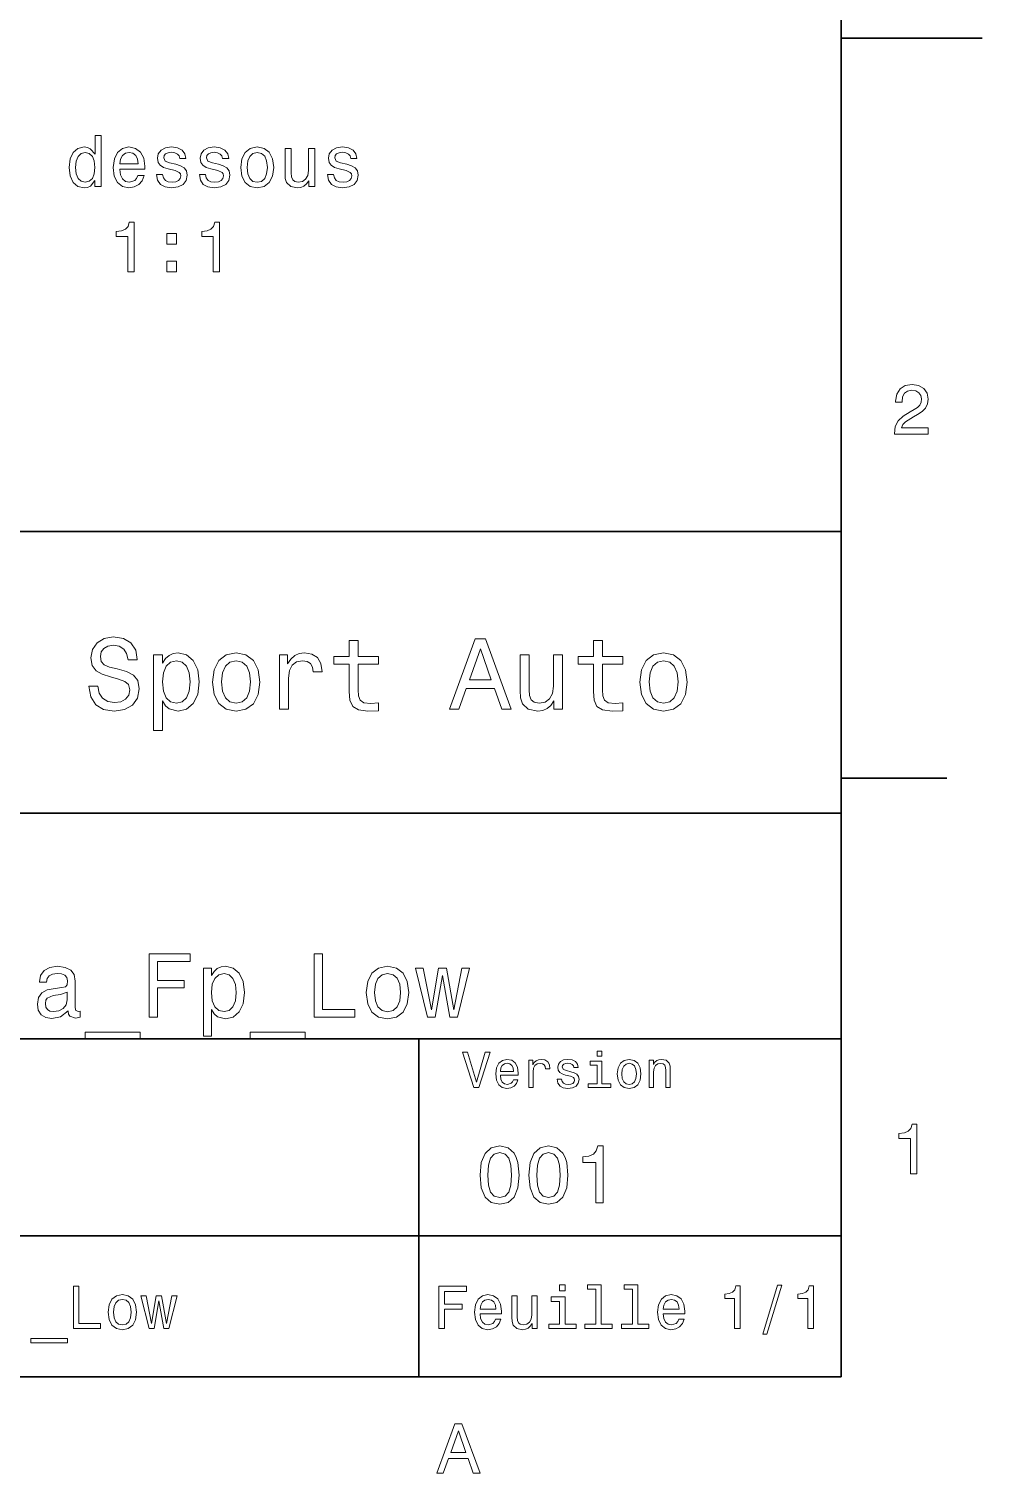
# Model space of a CAD drawing. Extents: x 0 to 297, y 0 to 210.
# Drawn here: x 229.3 to 297, y 3.2 to 105.7 of the extents above; entities that cross this region are included whole.
import ezdxf

# ---------------------------------------------------------------- set-up
doc = ezdxf.new("R2010")
doc.units = 0

msp = doc.modelspace()

# ---------------------------------------------------------------- linework, layer by layer
at = {"color": 7, "lineweight": 35}
for p, q in [((287, 10), (287, 200)), ((97, 70), (287, 70)), ((287, 70), (287, 10)), ((162, 50), (287, 50)), ((162, 34), (287, 34)), ((257, 10), (257, 34)), ((162, 20), (287, 20)), ((10, 10), (287, 10)), ((97, 10), (287, 10))]:
    msp.add_line(p, q, dxfattribs=at)
at = {"color": 7, "lineweight": 35, "ltscale": 0.25}
msp.add_line((287, 105), (297, 105), dxfattribs=at)
at = {"color": 7, "lineweight": 35, "ltscale": 0.1875}
msp.add_line((287, 52.5), (294.5, 52.5), dxfattribs=at)
at = {"color": 7, "lineweight": 13}
for points in [[(233.992462, 94.902367), (233.992462, 94.48378), (234.436264, 94.48378), (234.436264, 98.10482), (233.997513, 98.10482), (233.997513, 96.77845), (233.659607, 97.161736), (233.452835, 97.25251), (233.215805, 97.287811), (232.78714, 97.186951), (232.454285, 96.904526), (232.237427, 96.450638), (232.161774, 95.840408), (232.237427, 95.230179), (232.454285, 94.77124), (232.78714, 94.48378), (233.215805, 94.387962), (233.452835, 94.423264), (233.664658, 94.514038)], [(233.291458, 96.889397), (233.583969, 96.818794), (233.805862, 96.622108), (233.936996, 96.294296), (233.987427, 95.840408), (233.936996, 95.381477), (233.805862, 95.053665), (233.583969, 94.851936), (233.291458, 94.786377), (233.014084, 94.851936), (232.802261, 95.053665), (232.661057, 95.38652), (232.615662, 95.840408), (232.661057, 96.289253), (232.802261, 96.617065), (233.014084, 96.818794)], [(235.752548, 95.709282), (237.527771, 95.709282), (237.532806, 95.916054), (237.452118, 96.496025), (237.230225, 96.929749), (236.877197, 97.191994), (236.408173, 97.287811), (235.949234, 97.186951), (235.596207, 96.904526), (235.369263, 96.445595), (235.288574, 95.840408), (235.364227, 95.220093), (235.591171, 94.766197), (235.939148, 94.48378), (236.393036, 94.387962), (236.786407, 94.453522), (237.109177, 94.624992), (237.346207, 94.897324), (237.482376, 95.260437), (237.04361, 95.260437), (236.952835, 95.058708), (236.821716, 94.90741), (236.448517, 94.786377), (236.161057, 94.84185), (235.944199, 95.018364), (235.802979, 95.305824), (235.752548, 95.694153)], [(235.752548, 96.082481), (235.808029, 96.430466), (235.944199, 96.687668), (236.15097, 96.844009), (236.423309, 96.899483), (236.690598, 96.844009), (236.897369, 96.687668), (237.023438, 96.430466), (237.068832, 96.082481)], [(239.726608, 96.062309), (239.297943, 96.163177), (238.980225, 96.279167), (238.874313, 96.516197), (238.904572, 96.682625), (239.010468, 96.803665), (239.181946, 96.879311), (239.429062, 96.909569), (239.666092, 96.879311), (239.852692, 96.788536), (239.973724, 96.652367), (240.02417, 96.47081), (240.457886, 96.47081), (240.457886, 96.480896), (240.382233, 96.808708), (240.175461, 97.06591), (239.852692, 97.227295), (239.429062, 97.287811), (239.000397, 97.227295), (238.687714, 97.060867), (238.491028, 96.813751), (238.430511, 96.501068), (238.475891, 96.198479), (238.617096, 95.986664), (238.849091, 95.835365), (239.186981, 95.729454), (239.681229, 95.608421), (239.983826, 95.482338), (240.064514, 95.381477), (240.094772, 95.230179), (240.049377, 95.043579), (239.928345, 94.902367), (239.731659, 94.811592), (239.469406, 94.781334), (239.192032, 94.811592), (238.990295, 94.917496), (238.854141, 95.088966), (238.79866, 95.325996), (238.36998, 95.325996), (238.440598, 94.922539), (238.647369, 94.630035), (238.975174, 94.453522), (239.429062, 94.387962), (239.903122, 94.453522), (240.251114, 94.630035), (240.462921, 94.912453), (240.538574, 95.280609), (240.483093, 95.598335), (240.326752, 95.815193), (240.06955, 95.956406)], [(242.762634, 96.062309), (242.333954, 96.163177), (242.016235, 96.279167), (241.910339, 96.516197), (241.940582, 96.682625), (242.046494, 96.803665), (242.217972, 96.879311), (242.465088, 96.909569), (242.702118, 96.879311), (242.888718, 96.788536), (243.00975, 96.652367), (243.060181, 96.47081), (243.493896, 96.47081), (243.493896, 96.480896), (243.418259, 96.808708), (243.211487, 97.06591), (242.888718, 97.227295), (242.465088, 97.287811), (242.036407, 97.227295), (241.723724, 97.060867), (241.527039, 96.813751), (241.466522, 96.501068), (241.511917, 96.198479), (241.653122, 95.986664), (241.885117, 95.835365), (242.223007, 95.729454), (242.717255, 95.608421), (243.019836, 95.482338), (243.100525, 95.381477), (243.130798, 95.230179), (243.085403, 95.043579), (242.964371, 94.902367), (242.767685, 94.811592), (242.505432, 94.781334), (242.228058, 94.811592), (242.026321, 94.917496), (241.890152, 95.088966), (241.834686, 95.325996), (241.406006, 95.325996), (241.476608, 94.922539), (241.68338, 94.630035), (242.0112, 94.453522), (242.465088, 94.387962), (242.939148, 94.453522), (243.28714, 94.630035), (243.498947, 94.912453), (243.5746, 95.280609), (243.519119, 95.598335), (243.362778, 95.815193), (243.105576, 95.956406)], [(244.341171, 95.835365), (244.42186, 95.220093), (244.653839, 94.766197), (245.022003, 94.48378), (245.516235, 94.387962), (246.005432, 94.48378), (246.373581, 94.761154), (246.605576, 95.21505), (246.691315, 95.835365), (246.605576, 96.450638), (246.373581, 96.909569), (246.005432, 97.186951), (245.516235, 97.287811), (245.022003, 97.186951), (244.653839, 96.904526), (244.42186, 96.450638)], [(244.795059, 95.840408), (244.840454, 96.294296), (244.981659, 96.622108), (245.208603, 96.823837), (245.516235, 96.89444), (245.818832, 96.823837), (246.045776, 96.627151), (246.186981, 96.294296), (246.237427, 95.840408), (246.186981, 95.381477), (246.045776, 95.048622), (245.818832, 94.846893), (245.516235, 94.781334), (245.208603, 94.846893), (244.981659, 95.048622), (244.840454, 95.381477)], [(249.596207, 97.191994), (249.152405, 97.191994), (249.152405, 95.628593), (249.101974, 95.26548), (248.955719, 95.003235), (248.728775, 94.84185), (248.431213, 94.79142), (248.194183, 94.831764), (248.042892, 94.952797), (247.957153, 95.159569), (247.936981, 95.45208), (247.936981, 97.191994), (247.493179, 97.191994), (247.493179, 95.411736), (247.508316, 95.053665), (247.604126, 94.756111), (247.896637, 94.48378), (248.365662, 94.387962), (248.617828, 94.423264), (248.834686, 94.514038), (249.021271, 94.67038), (249.172577, 94.897324), (249.172577, 94.48378), (249.596207, 94.48378)], [(251.870697, 96.062309), (251.442032, 96.163177), (251.124298, 96.279167), (251.018402, 96.516197), (251.04866, 96.682625), (251.154572, 96.803665), (251.326035, 96.879311), (251.573151, 96.909569), (251.810181, 96.879311), (251.99678, 96.788536), (252.117828, 96.652367), (252.168259, 96.47081), (252.601974, 96.47081), (252.601974, 96.480896), (252.526321, 96.808708), (252.31955, 97.06591), (251.99678, 97.227295), (251.573151, 97.287811), (251.14447, 97.227295), (250.831802, 97.060867), (250.635117, 96.813751), (250.574585, 96.501068), (250.61998, 96.198479), (250.7612, 95.986664), (250.993179, 95.835365), (251.331085, 95.729454), (251.825317, 95.608421), (252.127899, 95.482338), (252.208603, 95.381477), (252.238861, 95.230179), (252.193466, 95.043579), (252.072433, 94.902367), (251.875748, 94.811592), (251.613495, 94.781334), (251.336121, 94.811592), (251.134399, 94.917496), (250.99823, 95.088966), (250.942749, 95.325996), (250.514069, 95.325996), (250.584686, 94.922539), (250.791443, 94.630035), (251.119263, 94.453522), (251.573151, 94.387962), (252.047211, 94.453522), (252.395203, 94.630035), (252.60701, 94.912453), (252.682663, 95.280609), (252.627182, 95.598335), (252.470856, 95.815193), (252.213638, 95.956406)], [(236.317398, 88.436951), (236.776321, 88.436951), (236.776321, 91.962166), (236.43338, 91.962166), (236.342606, 91.654533), (236.161057, 91.447754), (235.883667, 91.326721), (235.500397, 91.286377), (235.500397, 90.928307), (236.317398, 90.928307)], [(242.389435, 88.436951), (242.848373, 88.436951), (242.848373, 91.962166), (242.505432, 91.962166), (242.414658, 91.654533), (242.233093, 91.447754), (241.955719, 91.326721), (241.572433, 91.286377), (241.572433, 90.928307), (242.389435, 90.928307)], [(239.096207, 90.393723), (239.792175, 90.393723), (239.792175, 91.145164), (239.096207, 91.145164)], [(239.096207, 88.436951), (239.792175, 88.436951), (239.792175, 89.188393), (239.096207, 89.188393)], [(290.76947, 76.916786), (293.175079, 76.916786), (293.175079, 77.350502), (291.273773, 77.350502), (291.3797, 77.587532), (291.561249, 77.784218), (292.121033, 78.142288), (292.418579, 78.293587), (292.751434, 78.510445), (292.988464, 78.762604), (293.124634, 79.060158), (293.175079, 79.398056), (293.089355, 79.821686), (292.852325, 80.154541), (292.489197, 80.366356), (292.020172, 80.442001), (291.536041, 80.35627), (291.167877, 80.119232), (290.930847, 79.740997), (290.850159, 79.241714), (290.850159, 79.171112), (291.309082, 79.171112), (291.309082, 79.211456), (291.354462, 79.554398), (291.490631, 79.806557), (291.707489, 79.967941), (291.994965, 80.023415), (292.287476, 79.972984), (292.504333, 79.846901), (292.645538, 79.650215), (292.695984, 79.403099), (292.660675, 79.171112), (292.56485, 78.974426), (292.403473, 78.802956), (292.181549, 78.651657), (291.884003, 78.490273), (291.389771, 78.177589), (291.041779, 77.844742), (290.835022, 77.441284), (290.76947, 76.931915)], [(234.20462, 59.030979), (233.548996, 59.030979), (233.693085, 58.267288), (234.053314, 57.70533), (234.608078, 57.366714), (235.357361, 57.244236), (236.099426, 57.359509), (236.654175, 57.67651), (237.007202, 58.17363), (237.136902, 58.82925), (237.028824, 59.420029), (236.726227, 59.801872), (236.236313, 60.054031), (235.580704, 60.241352), (235.018738, 60.378242), (234.651306, 60.536743), (234.442368, 60.767288), (234.377533, 61.127522), (234.442368, 61.451729), (234.629684, 61.696686), (234.917877, 61.862389), (235.314133, 61.920029), (235.71759, 61.84798), (236.034592, 61.653458), (236.24353, 61.32925), (236.344391, 60.889767), (237, 60.889767), (237, 60.904179), (236.884735, 61.581409), (236.546112, 62.085732), (236.01297, 62.402737), (235.292511, 62.510807), (234.644104, 62.402737), (234.139771, 62.100143), (233.815567, 61.631844), (233.700287, 61.026657), (233.793961, 60.486309), (234.067734, 60.118874), (234.5, 59.873917), (235.09079, 59.6866), (235.674362, 59.520893), (236.113831, 59.362389), (236.380402, 59.131844), (236.47406, 58.757202), (236.387619, 58.375359), (236.164276, 58.087173), (235.825653, 57.907059), (235.386169, 57.849422), (234.896255, 57.928673), (234.521622, 58.159222), (234.283875, 58.533859)], [(252.05043, 60.579971), (252.05043, 58.64193), (252.093658, 58.015129), (252.29538, 57.582851), (252.698853, 57.330688), (253.383286, 57.244236), (254.132568, 57.280258), (254.132568, 57.827808), (253.585022, 57.78458), (253.087891, 57.842216), (252.82132, 58.022331), (252.706055, 58.324928), (252.684448, 58.75), (252.684448, 60.579971), (254.132568, 60.579971), (254.132568, 61.120316), (252.684448, 61.120316), (252.684448, 62.251438), (252.05043, 62.251438), (252.05043, 61.120316), (250.955322, 61.120316), (250.955322, 60.579971)], [(259.175781, 57.381123), (259.838623, 57.381123), (260.364563, 58.850864), (262.360229, 58.850864), (262.886169, 57.381123), (263.563416, 57.381123), (261.733429, 62.388329), (260.998566, 62.388329)], [(260.595093, 59.463257), (261.365997, 61.667866), (262.136902, 59.463257)], [(269.399109, 60.579971), (269.399109, 58.64193), (269.442352, 58.015129), (269.644073, 57.582851), (270.047546, 57.330688), (270.731995, 57.244236), (271.481262, 57.280258), (271.481262, 57.827808), (270.933716, 57.78458), (270.436584, 57.842216), (270.170013, 58.022331), (270.054749, 58.324928), (270.033142, 58.75), (270.033142, 60.579971), (271.481262, 60.579971), (271.481262, 61.120316), (270.033142, 61.120316), (270.033142, 62.251438), (269.399109, 62.251438), (269.399109, 61.120316), (268.304016, 61.120316), (268.304016, 60.579971)], [(238.786743, 60.652016), (238.786743, 61.25), (238.15274, 61.25), (238.15274, 55.882565), (238.786743, 55.882565), (238.786743, 57.971901), (239.010101, 57.633286), (239.262253, 57.409943), (239.896271, 57.244236), (240.50145, 57.381123), (240.976959, 57.791786), (241.286743, 58.440201), (241.402023, 59.319164), (241.286743, 60.190922), (240.976959, 60.839336), (240.50145, 61.242794), (239.896271, 61.386887), (239.550446, 61.343658), (239.255051, 61.206772), (239.002899, 60.976223)], [(239.788193, 57.8134), (239.363129, 57.907059), (239.053314, 58.195244), (238.858795, 58.663544), (238.793945, 59.319164), (238.858795, 59.967579), (239.053314, 60.435879), (239.363129, 60.716858), (239.788193, 60.817722), (240.177246, 60.716858), (240.48703, 60.428673), (240.681564, 59.960373), (240.753601, 59.319164), (240.681564, 58.67075), (240.48703, 58.195244), (240.177246, 57.907059)], [(242.338623, 59.311958), (242.453888, 58.432995), (242.785309, 57.78458), (243.311249, 57.381123), (244.017303, 57.244236), (244.716141, 57.381123), (245.242081, 57.777374), (245.573486, 58.425793), (245.695969, 59.311958), (245.573486, 60.190922), (245.242081, 60.846542), (244.716141, 61.242794), (244.017303, 61.386887), (243.311249, 61.242794), (242.785309, 60.839336), (242.453888, 60.190922)], [(242.98703, 59.319164), (243.05188, 59.967579), (243.253601, 60.435879), (243.57782, 60.72406), (244.017303, 60.824928), (244.449585, 60.72406), (244.773773, 60.443081), (244.97551, 59.967579), (245.047546, 59.319164), (244.97551, 58.663544), (244.773773, 58.188038), (244.449585, 57.899853), (244.017303, 57.806194), (243.57782, 57.899853), (243.253601, 58.188038), (243.05188, 58.663544)], [(247.100861, 57.381123), (247.734863, 57.381123), (247.734863, 59.592937), (247.799713, 60.12608), (247.994232, 60.507923), (248.311249, 60.738472), (248.736313, 60.817722), (249.053314, 60.767288), (249.291077, 60.623199), (249.435165, 60.378242), (249.485596, 60.046829), (250.126801, 60.046829), (250.040344, 60.630402), (249.802597, 61.048271), (249.406342, 61.30043), (248.865997, 61.386887), (248.498566, 61.32925), (248.181549, 61.185158), (247.900574, 60.940201), (247.677246, 60.608788), (247.677246, 61.25), (247.100861, 61.25)], [(267.194519, 61.25), (266.560516, 61.25), (266.560516, 59.016571), (266.488464, 58.497837), (266.279541, 58.123196), (265.955322, 57.892651), (265.530243, 57.820602), (265.19165, 57.878242), (264.975494, 58.051151), (264.853027, 58.346542), (264.824219, 58.764408), (264.824219, 61.25), (264.190186, 61.25), (264.190186, 58.706772), (264.211792, 58.195244), (264.348694, 57.770172), (264.766571, 57.381123), (265.436584, 57.244236), (265.796814, 57.294666), (266.106628, 57.424351), (266.373199, 57.647694), (266.589325, 57.971901), (266.589325, 57.381123), (267.194519, 57.381123)], [(272.698853, 59.311958), (272.814117, 58.432995), (273.145508, 57.78458), (273.671448, 57.381123), (274.377502, 57.244236), (275.076355, 57.381123), (275.602295, 57.777374), (275.933716, 58.425793), (276.056183, 59.311958), (275.933716, 60.190922), (275.602295, 60.846542), (275.076355, 61.242794), (274.377502, 61.386887), (273.671448, 61.242794), (273.145508, 60.839336), (272.814117, 60.190922)], [(273.34726, 59.319164), (273.412109, 59.967579), (273.613831, 60.435879), (273.938019, 60.72406), (274.377502, 60.824928), (274.809784, 60.72406), (275.134003, 60.443081), (275.335724, 59.967579), (275.407776, 59.319164), (275.335724, 58.663544), (275.134003, 58.188038), (274.809784, 57.899853), (274.377502, 57.806194), (273.938019, 57.899853), (273.613831, 58.188038), (273.412109, 58.663544)], [(237.832855, 35.530258), (238.435883, 35.530258), (238.435883, 37.598701), (240.329254, 37.598701), (240.329254, 38.136887), (238.435883, 38.136887), (238.435883, 39.485588), (240.763687, 39.485588), (240.763687, 40.030258), (237.832855, 40.030258)], [(249.556198, 35.530258), (252.44812, 35.530258), (252.44812, 36.074928), (250.15274, 36.074928), (250.15274, 40.030258), (249.556198, 40.030258)], [(232.081421, 35.98415), (232.081421, 35.964695), (232.113831, 35.744236), (232.21109, 35.588615), (232.619598, 35.465416), (232.937317, 35.517288), (232.937317, 35.958214), (232.801147, 35.938759), (232.619598, 36.023052), (232.587173, 36.282421), (232.587173, 38.085014), (232.509369, 38.545387), (232.282425, 38.869595), (231.886887, 39.064121), (231.329254, 39.135445), (230.784576, 39.057636), (230.382568, 38.837173), (230.129684, 38.493515), (230.045395, 38.039623), (230.045395, 38.000721), (230.557648, 38.000721), (230.603027, 38.273052), (230.745682, 38.467579), (230.979111, 38.584293), (231.309799, 38.629681), (231.627533, 38.59726), (231.854462, 38.5), (231.990631, 38.331409), (232.036026, 38.09798), (232.010086, 37.825645), (231.906342, 37.68948), (231.646973, 37.624638), (231.160675, 37.572765), (230.603027, 37.456051), (230.207489, 37.248558), (229.97406, 36.924351), (229.90274, 36.444523), (229.96759, 36.016571), (230.168594, 35.698845), (230.492798, 35.497837), (230.940201, 35.426514), (231.543228, 35.562679)], [(242.261536, 38.474064), (242.261536, 39.012245), (241.690918, 39.012245), (241.690918, 34.181557), (242.261536, 34.181557), (242.261536, 36.061958), (242.46254, 35.757202), (242.689484, 35.556194), (243.260086, 35.407059), (243.804749, 35.530258), (244.232712, 35.899857), (244.511536, 36.483429), (244.61528, 37.274494), (244.511536, 38.059078), (244.232712, 38.642651), (243.804749, 39.005764), (243.260086, 39.135445), (242.948853, 39.096542), (242.682999, 38.973343), (242.456055, 38.76585)], [(253.265137, 37.268009), (253.368881, 36.476944), (253.667145, 35.893372), (254.140488, 35.530258), (254.77594, 35.407059), (255.404907, 35.530258), (255.878235, 35.886887), (256.176514, 36.470459), (256.286743, 37.268009), (256.176514, 38.059078), (255.878235, 38.649136), (255.404907, 39.005764), (254.77594, 39.135445), (254.140488, 39.005764), (253.667145, 38.642651), (253.368881, 38.059078)], [(258.160675, 35.530258), (258.679382, 38.48703), (259.19812, 35.530258), (259.742798, 35.530258), (260.598694, 39.012245), (260.047546, 39.012245), (259.470459, 36.055473), (258.958221, 39.012245), (258.394104, 39.012245), (257.881836, 36.055473), (257.304749, 39.012245), (256.760071, 39.012245), (257.615997, 35.530258)], [(243.162827, 35.919308), (242.780258, 36.003601), (242.501434, 36.262966), (242.32637, 36.684437), (242.268005, 37.274494), (242.32637, 37.858067), (242.501434, 38.279537), (242.780258, 38.532421), (243.162827, 38.623199), (243.51297, 38.532421), (243.791794, 38.273052), (243.966858, 37.851585), (244.031708, 37.274494), (243.966858, 36.690922), (243.791794, 36.262966), (243.51297, 36.003601)], [(253.848694, 37.274494), (253.907059, 37.858067), (254.088623, 38.279537), (254.380402, 38.538902), (254.77594, 38.629681), (255.164978, 38.538902), (255.456772, 38.286022), (255.638336, 37.858067), (255.703171, 37.274494), (255.638336, 36.684437), (255.456772, 36.256481), (255.164978, 35.997116), (254.77594, 35.912823), (254.380402, 35.997116), (254.088623, 36.256481), (253.907059, 36.684437)], [(232.016571, 36.749279), (231.938766, 36.412102), (231.731262, 36.152737), (231.420029, 35.98415), (231.037476, 35.925793), (230.791077, 35.958214), (230.615997, 36.061958), (230.505768, 36.243515), (230.473343, 36.496395), (230.499283, 36.723343), (230.603027, 36.885445), (231.018005, 37.067001), (231.543228, 37.14481), (232.016571, 37.30043)], [(233.306915, 34.453888), (233.306915, 34), (237.210373, 34), (237.210373, 34.453888)], [(245.017288, 34.453888), (245.017288, 34), (248.920746, 34), (248.920746, 34.453888)], [(261.71109, 33.03458), (261.08429, 30.905619), (260.439484, 33.03458), (260.09726, 33.03458), (260.904175, 30.530979), (261.264404, 30.530979), (262.053314, 33.03458)], [(269.992798, 33.117435), (269.657776, 33.117435), (269.657776, 32.757202), (269.992798, 32.757202)], [(262.784576, 31.40634), (264.052582, 31.40634), (264.056183, 31.554033), (263.998566, 31.9683), (263.840057, 32.278099), (263.587891, 32.465416), (263.252869, 32.533859), (262.925079, 32.461815), (262.672913, 32.260086), (262.510803, 31.932276), (262.453156, 31.5), (262.507202, 31.056915), (262.669312, 30.732708), (262.917877, 30.530979), (263.242065, 30.462536), (263.523041, 30.509365), (263.753601, 30.631844), (263.922913, 30.826368), (264.020172, 31.085733), (263.706787, 31.085733), (263.641937, 30.941643), (263.548279, 30.833572), (263.281708, 30.747118), (263.076355, 30.786743), (262.921478, 30.912823), (262.820618, 31.118155), (262.784576, 31.395533)], [(262.784576, 31.672911), (262.824219, 31.921469), (262.921478, 32.105186), (263.069153, 32.216858), (263.263702, 32.256485), (263.45462, 32.216858), (263.602295, 32.105186), (263.692352, 31.921469), (263.724792, 31.672911)], [(264.794678, 30.530979), (265.111664, 30.530979), (265.111664, 31.636887), (265.144104, 31.903458), (265.241364, 32.094379), (265.399841, 32.209652), (265.612396, 32.249279), (265.770905, 32.224064), (265.889771, 32.152016), (265.961823, 32.029537), (265.98703, 31.863832), (266.307648, 31.863832), (266.264404, 32.155621), (266.145538, 32.364552), (265.947418, 32.490635), (265.677246, 32.533859), (265.49353, 32.505043), (265.335022, 32.432995), (265.194519, 32.310516), (265.082855, 32.144814), (265.082855, 32.465416), (264.794678, 32.465416)], [(267.791779, 31.658501), (267.485596, 31.730547), (267.258636, 31.8134), (267.182983, 31.982708), (267.20462, 32.101585), (267.280273, 32.188038), (267.40274, 32.242073), (267.579254, 32.263687), (267.748566, 32.242073), (267.881836, 32.177231), (267.968292, 32.079971), (268.004333, 31.950287), (268.314117, 31.950287), (268.314117, 31.957493), (268.260101, 32.191643), (268.112396, 32.375359), (267.881836, 32.490635), (267.579254, 32.533859), (267.273041, 32.490635), (267.049713, 32.371758), (266.90921, 32.195244), (266.865997, 31.971901), (266.898407, 31.755764), (266.999268, 31.604465), (267.164978, 31.496397), (267.406342, 31.420748), (267.759369, 31.334293), (267.975494, 31.244236), (268.033142, 31.17219), (268.054749, 31.064121), (268.022339, 30.930836), (267.935883, 30.829971), (267.79538, 30.765129), (267.608063, 30.743515), (267.409943, 30.765129), (267.265839, 30.840778), (267.168579, 30.963255), (267.128967, 31.132565), (266.822754, 31.132565), (266.873199, 30.844379), (267.020905, 30.635447), (267.255035, 30.509365), (267.579254, 30.462536), (267.917877, 30.509365), (268.166412, 30.635447), (268.317719, 30.837175), (268.371765, 31.100143), (268.332123, 31.327089), (268.220459, 31.481987), (268.036743, 31.582851)], [(269.981995, 30.79755), (269.981995, 32.400574), (269.167877, 32.400574), (269.167877, 32.130402), (269.664978, 32.130402), (269.664978, 30.79755), (269.016571, 30.79755), (269.016571, 30.530979), (270.637604, 30.530979), (270.637604, 30.79755)], [(271.087891, 31.496397), (271.145538, 31.056915), (271.311249, 30.732708), (271.574219, 30.530979), (271.927246, 30.462536), (272.276672, 30.530979), (272.539612, 30.729107), (272.705322, 31.053314), (272.766571, 31.496397), (272.705322, 31.935879), (272.539612, 32.263687), (272.276672, 32.461815), (271.927246, 32.533859), (271.574219, 32.461815), (271.311249, 32.260086), (271.145538, 31.935879)], [(271.412109, 31.5), (271.444519, 31.824207), (271.54538, 32.058357), (271.707489, 32.20245), (271.927246, 32.25288), (272.143372, 32.20245), (272.305481, 32.061958), (272.406342, 31.824207), (272.442352, 31.5), (272.406342, 31.17219), (272.305481, 30.934437), (272.143372, 30.790344), (271.927246, 30.743515), (271.707489, 30.790344), (271.54538, 30.934437), (271.444519, 31.17219)], [(273.350159, 30.530979), (273.667145, 30.530979), (273.667145, 31.647694), (273.699554, 31.903458), (273.804047, 32.090778), (273.966125, 32.206051), (274.182281, 32.249279), (274.355194, 32.213257), (274.463257, 32.115993), (274.517303, 31.95389), (274.535309, 31.737751), (274.535309, 30.530979), (274.852295, 30.530979), (274.852295, 31.802593), (274.837891, 32.058357), (274.773041, 32.270893), (274.560516, 32.465416), (274.229095, 32.533859), (274.04538, 32.508644), (273.890503, 32.440201), (273.757202, 32.324928), (273.65274, 32.170029), (273.65274, 32.465416), (273.350159, 32.465416)], [(291.909241, 24.416786), (292.368164, 24.416786), (292.368164, 27.942001), (292.025208, 27.942001), (291.934448, 27.634365), (291.752899, 27.427593), (291.475525, 27.306557), (291.092224, 27.266211), (291.092224, 26.90814), (291.909241, 26.90814)], [(261.345825, 24.314121), (261.432281, 23.409224), (261.703156, 22.763689), (262.135437, 22.371759), (262.734863, 22.244957), (263.328522, 22.371759), (263.760803, 22.763689), (264.02594, 23.409224), (264.118164, 24.314121), (264.02594, 25.213257), (263.916412, 25.570606), (263.760803, 25.864553), (263.328522, 26.256485), (262.734863, 26.38905), (262.135437, 26.256485), (261.703156, 25.858791), (261.432281, 25.213257)], [(261.899139, 24.314121), (261.945251, 25.011528), (262.089325, 25.51297), (262.348694, 25.806917), (262.734863, 25.910664), (263.115265, 25.806917), (263.374634, 25.51297), (263.518738, 25.011528), (263.56485, 24.314121), (263.518738, 23.610952), (263.374634, 23.10951), (263.115265, 22.815563), (262.734863, 22.717581), (262.348694, 22.815563), (262.089325, 23.10951), (261.945251, 23.610952)], [(264.815552, 24.314121), (264.902008, 23.409224), (265.172913, 22.763689), (265.605194, 22.371759), (266.20462, 22.244957), (266.798279, 22.371759), (267.23056, 22.763689), (267.495667, 23.409224), (267.587891, 24.314121), (267.495667, 25.213257), (267.386169, 25.570606), (267.23056, 25.864553), (266.798279, 26.256485), (266.20462, 26.38905), (265.605194, 26.256485), (265.172913, 25.858791), (264.902008, 25.213257)], [(265.368866, 24.314121), (265.414978, 25.011528), (265.559082, 25.51297), (265.818451, 25.806917), (266.20462, 25.910664), (266.585022, 25.806917), (266.844391, 25.51297), (266.988464, 25.011528), (267.034576, 24.314121), (266.988464, 23.610952), (266.844391, 23.10951), (266.585022, 22.815563), (266.20462, 22.717581), (265.818451, 22.815563), (265.559082, 23.10951), (265.414978, 23.610952)], [(269.570618, 22.360231), (270.095093, 22.360231), (270.095093, 26.38905), (269.703156, 26.38905), (269.599426, 26.037464), (269.391937, 25.801153), (269.074921, 25.662825), (268.636902, 25.616714), (268.636902, 25.207493), (269.570618, 25.207493)], [(232.458221, 13.428675), (234.386169, 13.428675), (234.386169, 13.791787), (232.855911, 13.791787), (232.855911, 16.428675), (232.458221, 16.428675)], [(258.414978, 13.428675), (258.817017, 13.428675), (258.817017, 14.807637), (260.079254, 14.807637), (260.079254, 15.166427), (258.817017, 15.166427), (258.817017, 16.065563), (260.368866, 16.065563), (260.368866, 16.428675), (258.414978, 16.428675)], [(267.389038, 16.532421), (266.98703, 16.532421), (266.98703, 16.100145), (267.389038, 16.100145)], [(269.572052, 16.212536), (269.572052, 13.748559), (268.789612, 13.748559), (268.789612, 13.428675), (270.73056, 13.428675), (270.73056, 13.748559), (269.952454, 13.748559), (269.952454, 16.532421), (268.975494, 16.532421), (268.975494, 16.212536)], [(272.174347, 16.212536), (272.174347, 13.748559), (271.391937, 13.748559), (271.391937, 13.428675), (273.332855, 13.428675), (273.332855, 13.748559), (272.554749, 13.748559), (272.554749, 16.532421), (271.57782, 16.532421), (271.57782, 16.212536)], [(279.416443, 13.428675), (279.809814, 13.428675), (279.809814, 16.450289), (279.515839, 16.450289), (279.438049, 16.1866), (279.28241, 16.009367), (279.044678, 15.905621), (278.716125, 15.871038), (278.716125, 15.564121), (279.416443, 15.564121)], [(281.42218, 13.026657), (281.720459, 13.026657), (282.766571, 16.510807), (282.463989, 16.510807)], [(284.621033, 13.428675), (285.014404, 13.428675), (285.014404, 16.450289), (284.720459, 16.450289), (284.642639, 16.1866), (284.48703, 16.009367), (284.249268, 15.905621), (283.920746, 15.871038), (283.920746, 15.564121), (284.621033, 15.564121)], [(234.930847, 14.587176), (235, 14.059798), (235.198853, 13.67075), (235.51442, 13.428675), (235.938049, 13.346542), (236.357361, 13.428675), (236.672913, 13.666427), (236.871765, 14.055476), (236.945251, 14.587176), (236.871765, 15.114553), (236.672913, 15.507925), (236.357361, 15.745678), (235.938049, 15.832133), (235.51442, 15.745678), (235.198853, 15.503603), (235, 15.114553)], [(235.319885, 14.591499), (235.358795, 14.980548), (235.479828, 15.261528), (235.674362, 15.434439), (235.938049, 15.494957), (236.197418, 15.434439), (236.391937, 15.26585), (236.51297, 14.980548), (236.556198, 14.591499), (236.51297, 14.198127), (236.391937, 13.912825), (236.197418, 13.739914), (235.938049, 13.683718), (235.674362, 13.739914), (235.479828, 13.912825), (235.358795, 14.198127)], [(238.194534, 13.428675), (238.540344, 15.399857), (238.886169, 13.428675), (239.249283, 13.428675), (239.819885, 15.75), (239.452454, 15.75), (239.067734, 13.778819), (238.726227, 15.75), (238.350159, 15.75), (238.008652, 13.778819), (237.623932, 15.75), (237.260818, 15.75), (237.831421, 13.428675)], [(261.341492, 14.479107), (262.863098, 14.479107), (262.867432, 14.656341), (262.798279, 15.153459), (262.608063, 15.525217), (262.305481, 15.75), (261.903473, 15.832133), (261.510101, 15.745678), (261.207489, 15.503603), (261.01297, 15.110231), (260.943817, 14.591499), (261.008636, 14.059798), (261.203156, 13.67075), (261.501434, 13.428675), (261.890503, 13.346542), (262.227661, 13.402739), (262.504333, 13.549712), (262.707489, 13.783141), (262.824219, 14.09438), (262.44812, 14.09438), (262.370331, 13.92147), (262.257935, 13.791787), (261.938049, 13.688041), (261.69165, 13.735591), (261.505768, 13.886888), (261.384735, 14.133286), (261.341492, 14.466139)], [(261.341492, 14.798992), (261.389038, 15.097262), (261.505768, 15.317724), (261.682983, 15.45173), (261.916412, 15.49928), (262.145538, 15.45173), (262.322754, 15.317724), (262.430847, 15.097262), (262.469727, 14.798992)], [(265.400574, 15.75), (265.020172, 15.75), (265.020172, 14.409943), (264.976959, 14.098703), (264.851593, 13.873919), (264.657074, 13.735591), (264.402008, 13.692364), (264.198853, 13.726946), (264.069153, 13.830692), (263.995667, 14.007925), (263.978394, 14.258646), (263.978394, 15.75), (263.597992, 15.75), (263.597992, 14.224064), (263.610962, 13.917148), (263.693085, 13.662104), (263.943817, 13.428675), (264.345825, 13.346542), (264.561951, 13.376801), (264.747833, 13.454611), (264.907776, 13.588617), (265.037476, 13.783141), (265.037476, 13.428675), (265.400574, 13.428675)], [(267.376068, 13.748559), (267.376068, 15.672191), (266.399139, 15.672191), (266.399139, 15.347983), (266.995667, 15.347983), (266.995667, 13.748559), (266.21759, 13.748559), (266.21759, 13.428675), (268.162811, 13.428675), (268.162811, 13.748559)], [(274.353027, 14.479107), (275.874634, 14.479107), (275.878967, 14.656341), (275.809814, 15.153459), (275.619598, 15.525217), (275.317017, 15.75), (274.914978, 15.832133), (274.521606, 15.745678), (274.219025, 15.503603), (274.024506, 15.110231), (273.955322, 14.591499), (274.020172, 14.059798), (274.214691, 13.67075), (274.51297, 13.428675), (274.902008, 13.346542), (275.239197, 13.402739), (275.515839, 13.549712), (275.719025, 13.783141), (275.835724, 14.09438), (275.459656, 14.09438), (275.381836, 13.92147), (275.26944, 13.791787), (274.949554, 13.688041), (274.703186, 13.735591), (274.517303, 13.886888), (274.39624, 14.133286), (274.353027, 14.466139)], [(274.353027, 14.798992), (274.400574, 15.097262), (274.517303, 15.317724), (274.694519, 15.45173), (274.927948, 15.49928), (275.157074, 15.45173), (275.33429, 15.317724), (275.442352, 15.097262), (275.481262, 14.798992)], [(229.432281, 12.711096), (229.432281, 12.408502), (232.034592, 12.408502), (232.034592, 12.711096)], [(258.266846, 3.166787), (258.730835, 3.166787), (259.098999, 4.195605), (260.495972, 4.195605), (260.864105, 3.166787), (261.338165, 3.166787), (260.05719, 6.67183), (259.542786, 6.67183)], [(259.260376, 4.624279), (259.799988, 6.167507), (260.33963, 4.624279)]]:
    msp.add_lwpolyline(points, close=True, dxfattribs=at)

doc.saveas('drawing.dxf')
